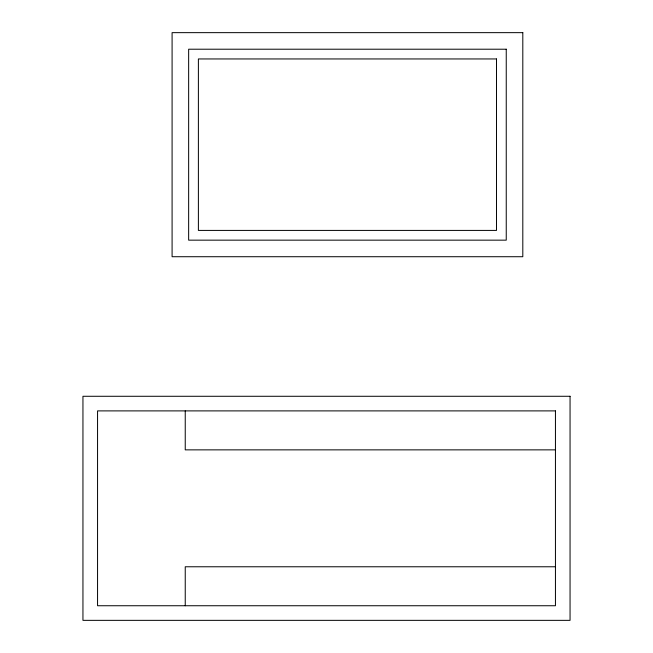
<?xml version="1.0" encoding="UTF-8"?>
<svg xmlns="http://www.w3.org/2000/svg" width="653" height="653" viewBox="0 0 653 653"><rect width="100%" height="100%" fill="white"/><g stroke="black" fill="none" stroke-linecap="round" stroke-linejoin="round"><path stroke-width="0.98" d="M555.442 449.86L185.24 449.86L185.24 410.892M555.442 566.771L185.24 566.771L185.24 605.739M522.808 32.65L172.09 32.65L172.09 256.719L522.808 256.719L522.808 32.65M506.246 49.212L188.652 49.212L188.652 240.157L506.246 240.157L506.246 49.212M496.5 58.95L198.39 58.95L198.39 230.411L496.5 230.411L496.5 58.95M570.053 396.281L82.947 396.281L82.947 620.35L570.053 620.35L570.053 396.281M555.442 410.892L97.558 410.892L97.558 605.739L555.442 605.739L555.442 410.892"/></g></svg>
